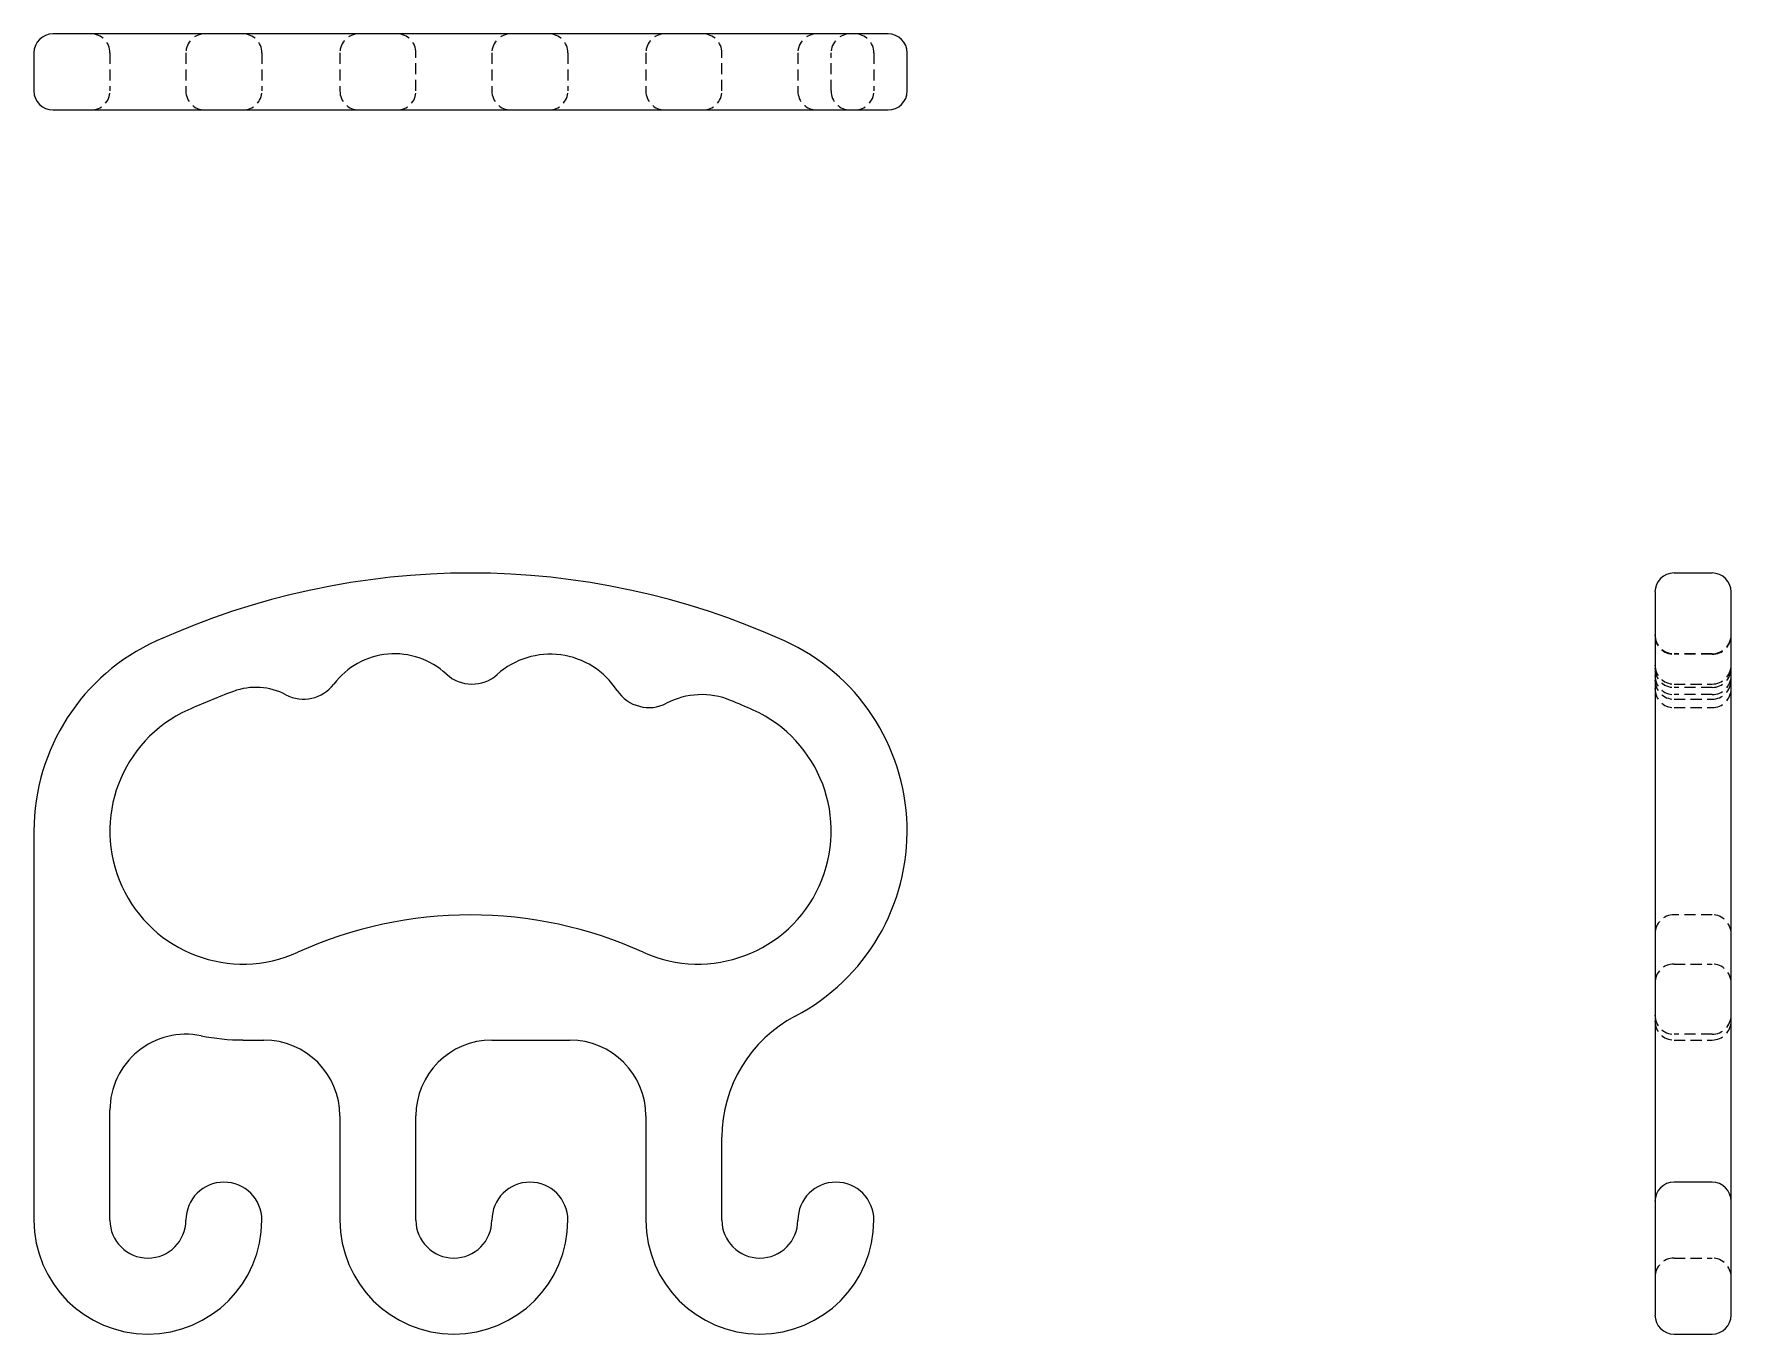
# Model space of a CAD drawing. Header units: millimetres. Extents: x 33 to 227, y 13 to 162.
import ezdxf

# ---------------------------------------------------------------- set-up
doc = ezdxf.new("R2010")
doc.units = ezdxf.units.MM
doc.linetypes.add('HIDDEN', pattern=[1.905, 1.27, -0.635])

msp = doc.modelspace()

# ---------------------------------------------------------------- linework, layer by layer
at = {"color": 7, "linetype": 'Continuous', "lineweight": 25}
for p, q in [((47.94, 162.35), (35.18, 162.35)), ((118.06, 162.35), (47.94, 162.35)), ((130.82, 162.35), (118.06, 162.35)), ((33, 160.18), (33, 155.82)), ((133, 155.82), (133, 160.18)), ((35.18, 153.65), (47.94, 153.65)), ((47.94, 153.65), (118.06, 153.65)), ((118.06, 153.65), (130.82, 153.65)), ((225.18, 100.59), (220.82, 100.59)), ((218.65, 98.42), (218.65, 90.84)), ((227.35, 90.84), (227.35, 98.42)), ((218.65, 90.84), (218.65, 51.76)), ((227.35, 51.76), (227.35, 90.84)), ((33, 71.03), (33, 26.46)), ((218.65, 51.76), (218.65, 35.95)), ((227.35, 35.95), (227.35, 51.76)), ((56.93, 47.09), (59.34, 47.09)), ((85.44, 47.09), (94.38, 47.09)), ((41.7, 26.46), (41.7, 39.05)), ((68.04, 38.39), (68.04, 26.46)), ((76.74, 26.46), (76.74, 38.39)), ((103.08, 38.39), (103.08, 26.46)), ((111.78, 26.46), (111.78, 35.95)), ((218.65, 35.95), (218.65, 28.63)), ((227.35, 28.63), (227.35, 35.95)), ((225.18, 30.81), (220.82, 30.81)), ((218.65, 28.63), (218.65, 26.46)), ((227.35, 26.46), (227.35, 28.63)), ((218.65, 26.46), (218.65, 15.58)), ((227.35, 15.58), (227.35, 26.46)), ((220.82, 13.41), (225.18, 13.41))]:
    msp.add_line(p, q, dxfattribs=at)
at = {"color": 7, "linetype": 'HIDDEN', "lineweight": 18}
for p, q in [((41.7, 160.18), (41.7, 155.82)), ((50.4, 160.18), (50.4, 155.82)), ((59.11, 160.18), (59.11, 155.82)), ((68.04, 160.18), (68.04, 155.82)), ((76.74, 155.82), (76.74, 160.18)), ((85.44, 160.18), (85.44, 155.82)), ((94.15, 160.18), (94.15, 155.82)), ((103.08, 160.18), (103.08, 155.82)), ((111.78, 155.82), (111.78, 160.18)), ((120.49, 160.18), (120.49, 155.82)), ((124.3, 155.82), (124.3, 160.18)), ((129.19, 160.18), (129.19, 155.82)), ((225.18, 91.35), (220.82, 91.35)), ((225.18, 91.29), (220.82, 91.29)), ((220.82, 87.87), (225.18, 87.87)), ((225.18, 87.49), (220.82, 87.49)), ((225.18, 86.66), (220.82, 86.66)), ((220.82, 86.14), (225.18, 86.14)), ((220.82, 85.18), (225.18, 85.18)), ((225.18, 61.43), (220.82, 61.43)), ((220.82, 55.8), (225.18, 55.8)), ((225.18, 47.75), (220.82, 47.75)), ((220.82, 47.09), (225.18, 47.09)), ((220.82, 22.11), (225.18, 22.11))]:
    msp.add_line(p, q, dxfattribs=at)
at = {"color": 7, "linetype": 'Continuous', "lineweight": 25}
for centre, radius, start, end in [((35.18, 160.18), 2.18, 90, 180), ((130.82, 160.18), 2.18, 0, 90), ((35.18, 155.82), 2.18, 180, 270), ((130.82, 155.82), 2.18, 270, 0), ((83, 13.57), 87.02, 65.5936, 114.4064), ((220.82, 98.42), 2.18, 90, 180), ((225.18, 98.42), 2.18, 0, 90), ((56.93, 71.03), 23.93, 114.4064, 180), ((74.3, 82.64), 8.7, 47.2213, 143.0372), ((109.07, 71.03), 23.93, 297.6556, 65.5936), ((92.13, 82.15), 9.14, 33.1589, 131.6679), ((58.41, 80.09), 7.4, 62.2728, 110.2905), ((63.87, 90.49), 4.35, 242.2728, 323.0372), ((83.17, 92.22), 4.35, 227.2213, 311.6679), ((83, 13.57), 78.32, 110.2905, 114.4064), ((103.43, 89.53), 4.35, 213.1589, 297.6055), ((109.47, 77.96), 8.7, 67.6488, 117.6055), ((83, 13.57), 78.32, 65.5936, 67.6488), ((56.93, 71.03), 15.23, 114.4064, 294.4064), ((109.07, 71.03), 15.23, 245.5936, 65.5936), ((83, 13.57), 47.86, 65.5936, 114.4064), ((127.45, 35.95), 15.66, 117.6556, 180), ((50.4, 39.05), 8.7, 78.463, 180), ((56.93, 71.03), 23.93, 258.463, 270), ((59.34, 38.39), 8.7, 0, 90), ((85.44, 38.39), 8.7, 90, 180), ((94.38, 38.39), 8.7, 0, 90), ((54.76, 26.46), 4.35, 0, 180), ((89.8, 26.46), 4.35, 0, 180), ((124.84, 26.46), 4.35, 0, 180), ((220.82, 28.63), 2.18, 90, 180), ((225.18, 28.63), 2.18, 360, 90), ((46.05, 26.46), 13.05, 180, 0), ((46.05, 26.46), 4.35, 180, 360), ((81.09, 26.46), 13.05, 180, 0), ((81.09, 26.46), 4.35, 180, 360), ((116.13, 26.46), 13.05, 180, 0), ((116.13, 26.46), 4.35, 180, 360), ((220.82, 15.58), 2.18, 180, 270), ((225.18, 15.58), 2.18, 270, 0)]:
    msp.add_arc(centre, radius, start, end, dxfattribs=at)
at = {"color": 7, "linetype": 'HIDDEN', "lineweight": 18}
for centre, start, end in [((39.53, 160.18), 0, 90), ((52.58, 160.18), 90, 180), ((56.93, 160.18), 0, 90), ((70.22, 160.18), 90, 180), ((74.57, 160.18), 0, 90), ((87.62, 160.18), 90, 180), ((91.97, 160.18), 0, 90), ((105.26, 160.18), 90, 180), ((109.61, 160.18), 0, 90), ((122.66, 160.18), 90, 180), ((126.47, 160.18), 90, 180), ((127.01, 160.18), 0, 90), ((39.53, 155.82), 270, 0), ((52.58, 155.82), 180, 270), ((56.93, 155.82), 270, 0), ((70.22, 155.82), 180, 270), ((74.57, 155.82), 270, 0), ((87.62, 155.82), 180, 270), ((91.97, 155.82), 270, 0), ((105.26, 155.82), 180, 270), ((109.61, 155.82), 270, 0), ((122.66, 155.82), 180, 270), ((126.47, 155.82), 180, 270), ((127.01, 155.82), 270, 0), ((220.82, 93.52), 180, 270), ((220.82, 93.46), 180, 270), ((225.18, 93.52), 270, 0), ((225.18, 93.46), 270, 0), ((220.82, 90.05), 180, 270), ((220.82, 89.67), 180, 270), ((225.18, 90.05), 270, 0), ((225.18, 89.67), 270, 0), ((220.82, 88.84), 180, 270), ((220.82, 88.32), 180, 270), ((225.18, 88.84), 270, 0), ((225.18, 88.32), 270, 0), ((220.82, 87.35), 180, 270), ((225.18, 87.35), 270, 0), ((220.82, 59.26), 90, 180), ((225.18, 59.26), 0, 90), ((220.82, 53.62), 90, 180), ((225.18, 53.62), 0, 90), ((220.82, 49.93), 180, 270), ((220.82, 49.27), 180, 270), ((225.18, 49.93), 270, 0), ((225.18, 49.27), 270, 0), ((220.82, 19.93), 90, 180), ((225.18, 19.93), 0, 90)]:
    msp.add_arc(centre, 2.18, start, end, dxfattribs=at)

doc.saveas('drawing.dxf')
